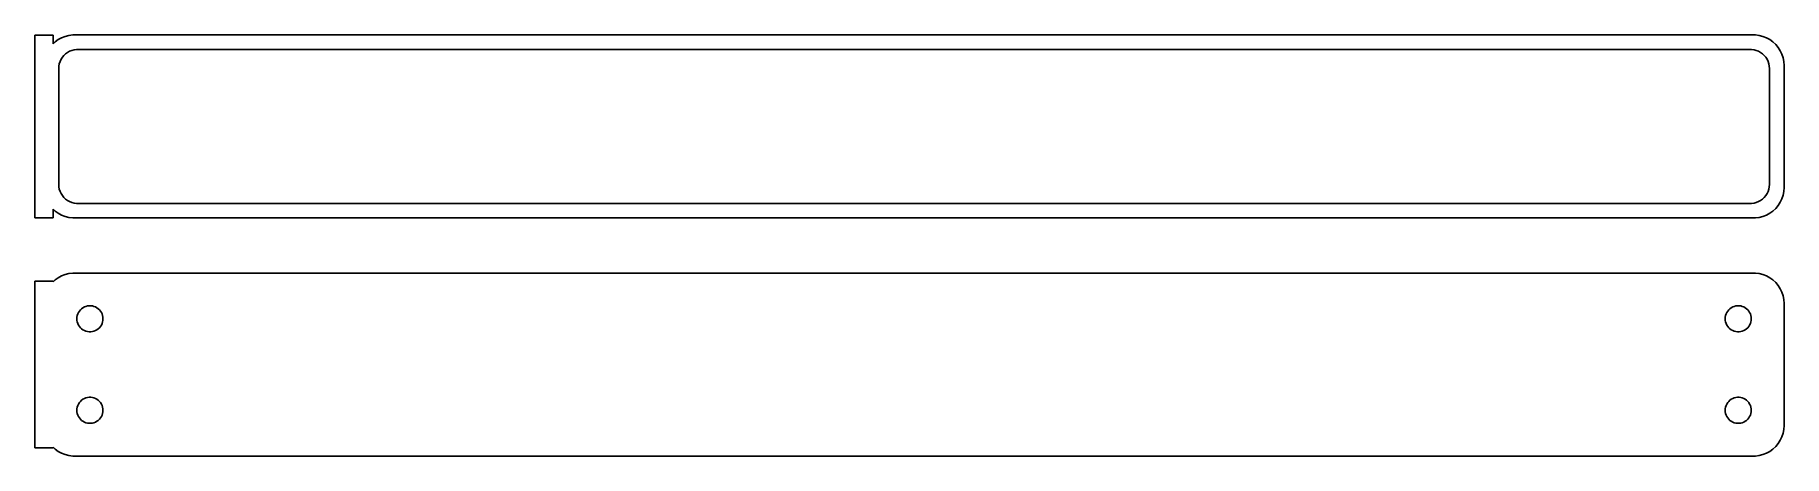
# Model space of a CAD drawing. Header units: metres. Extents: x -144 to 142, y 63 to 132.
import ezdxf

# ---------------------------------------------------------------- set-up
doc = ezdxf.new("R2010")
doc.units = ezdxf.units.M

msp = doc.modelspace()

# ---------------------------------------------------------------- linework, layer by layer
for p, q in [((-141, 131.979), (-144, 131.979)), ((-144, 131.979), (-144, 102.021)), ((-141, 130.559), (-141, 131.979)), ((-138.437, 131.911), (-139.045, 131.755)), ((-137.814, 131.99), (-138.437, 131.911)), ((137.814, 131.99), (-137.814, 131.99)), ((138.437, 131.911), (137.814, 131.99)), ((139.045, 131.755), (138.437, 131.911)), ((-140.687, 130.853), (-141, 130.559)), ((-140.179, 131.222), (-140.687, 130.853)), ((-139.629, 131.524), (-140.179, 131.222)), ((-139.045, 131.755), (-139.629, 131.524)), ((-138.984, 128.899), (-138.668, 129.128)), ((-138.668, 129.128), (-138.325, 129.317)), ((-138.325, 129.317), (-137.962, 129.461)), ((-137.962, 129.461), (-137.583, 129.558)), ((-137.583, 129.558), (-137.195, 129.607)), ((-137.195, 129.607), (137.195, 129.607)), ((137.195, 129.607), (137.583, 129.558)), ((137.583, 129.558), (137.962, 129.461)), ((137.962, 129.461), (138.325, 129.317)), ((138.325, 129.317), (138.668, 129.128)), ((138.668, 129.128), (138.984, 128.899)), ((139.629, 131.524), (139.045, 131.755)), ((140.179, 131.222), (139.629, 131.524)), ((140.687, 130.853), (140.179, 131.222)), ((141.145, 130.423), (140.687, 130.853)), ((141.545, 129.939), (141.145, 130.423)), ((141.882, 129.409), (141.545, 129.939)), ((142.149, 128.841), (141.882, 129.409)), ((-140.113, 126.5), (-140.088, 126.89)), ((-140.113, 107.5), (-140.113, 126.5)), ((-140.088, 126.89), (-140.015, 127.274)), ((-140.015, 127.274), (-139.894, 127.646)), ((-139.894, 127.646), (-139.728, 128)), ((-139.728, 128), (-139.518, 128.33)), ((-139.518, 128.33), (-139.269, 128.631)), ((-139.269, 128.631), (-138.984, 128.899)), ((138.984, 128.899), (139.269, 128.631)), ((139.269, 128.631), (139.518, 128.33)), ((139.518, 128.33), (139.728, 128)), ((139.728, 128), (139.894, 127.646)), ((139.894, 127.646), (140.015, 127.274)), ((140.015, 127.274), (140.088, 126.89)), ((140.088, 126.89), (140.113, 126.5)), ((140.113, 126.5), (140.113, 107.5)), ((142.343, 128.243), (142.149, 128.841)), ((142.461, 127.627), (142.343, 128.243)), ((142.5, 127), (142.461, 127.627)), ((142.5, 107), (142.5, 127)), ((-140.088, 107.11), (-140.113, 107.5)), ((-140.015, 106.726), (-140.088, 107.11)), ((-139.894, 106.354), (-140.015, 106.726)), ((-139.728, 106), (-139.894, 106.354)), ((139.894, 106.354), (139.728, 106)), ((140.015, 106.726), (139.894, 106.354)), ((140.088, 107.11), (140.015, 106.726)), ((140.113, 107.5), (140.088, 107.11)), ((142.343, 105.757), (142.461, 106.373)), ((142.461, 106.373), (142.5, 107)), ((-141, 102.021), (-141, 103.441)), ((-141, 103.441), (-140.687, 103.147)), ((-140.687, 103.147), (-140.179, 102.778)), ((-139.518, 105.67), (-139.728, 106)), ((-139.269, 105.369), (-139.518, 105.67)), ((-138.984, 105.101), (-139.269, 105.369)), ((-138.668, 104.872), (-138.984, 105.101)), ((-138.325, 104.683), (-138.668, 104.872)), ((-137.962, 104.539), (-138.325, 104.683)), ((-137.583, 104.442), (-137.962, 104.539)), ((-137.195, 104.393), (-137.583, 104.442)), ((137.195, 104.393), (-137.195, 104.393)), ((137.583, 104.442), (137.195, 104.393)), ((137.962, 104.539), (137.583, 104.442)), ((138.325, 104.683), (137.962, 104.539)), ((138.668, 104.872), (138.325, 104.683)), ((138.984, 105.101), (138.668, 104.872)), ((139.269, 105.369), (138.984, 105.101)), ((139.518, 105.67), (139.269, 105.369)), ((139.728, 106), (139.518, 105.67)), ((140.179, 102.778), (140.687, 103.147)), ((140.687, 103.147), (141.145, 103.577)), ((141.145, 103.577), (141.545, 104.061)), ((141.545, 104.061), (141.882, 104.591)), ((141.882, 104.591), (142.149, 105.159)), ((142.149, 105.159), (142.343, 105.757)), ((-144, 102.021), (-141, 102.021)), ((-140.179, 102.778), (-139.629, 102.476)), ((-139.629, 102.476), (-139.045, 102.245)), ((-139.045, 102.245), (-138.437, 102.089)), ((-138.437, 102.089), (-137.814, 102.01)), ((-137.814, 102.01), (137.814, 102.01)), ((137.814, 102.01), (138.437, 102.089)), ((138.437, 102.089), (139.045, 102.245)), ((139.045, 102.245), (139.629, 102.476)), ((139.629, 102.476), (140.179, 102.778)), ((-140.687, 91.8526), (-141, 91.5587)), ((-140.179, 92.2216), (-140.687, 91.8526)), ((-139.629, 92.5241), (-140.179, 92.2216)), ((-139.045, 92.7553), (-139.629, 92.5241)), ((-138.437, 92.9114), (-139.045, 92.7553)), ((-137.814, 92.9901), (-138.437, 92.9114)), ((137.814, 92.9901), (-137.814, 92.9901)), ((138.437, 92.9114), (137.814, 92.9901)), ((139.045, 92.7553), (138.437, 92.9114)), ((139.629, 92.5241), (139.045, 92.7553)), ((140.179, 92.2216), (139.629, 92.5241)), ((140.687, 91.8526), (140.179, 92.2216)), ((141.145, 91.4227), (140.687, 91.8526)), ((-141, 91.6526), (-144, 91.6526)), ((-144, 91.6526), (-144, 64.3474)), ((-141, 91.5587), (-141, 91.6526)), ((141.545, 90.9389), (141.145, 91.4227)), ((141.882, 90.4088), (141.545, 90.9389)), ((142.149, 89.8406), (141.882, 90.4088)), ((142.343, 89.2434), (142.149, 89.8406)), ((142.461, 88.6267), (142.343, 89.2434)), ((-137.118, 85.7676), (-137.068, 86.031)), ((-137.068, 86.031), (-136.985, 86.286)), ((-136.985, 86.286), (-136.871, 86.5287)), ((-136.871, 86.5287), (-136.727, 86.7551)), ((-136.727, 86.7551), (-136.557, 86.9617)), ((-136.557, 86.9617), (-136.361, 87.1453)), ((-136.361, 87.1453), (-136.144, 87.3029)), ((-136.144, 87.3029), (-135.909, 87.4321)), ((-135.909, 87.4321), (-135.66, 87.5308)), ((-135.66, 87.5308), (-135.4, 87.5975)), ((-135.4, 87.5975), (-135.134, 87.6311)), ((-135.134, 87.6311), (-134.866, 87.6311)), ((-134.866, 87.6311), (-134.6, 87.5975)), ((-134.6, 87.5975), (-134.34, 87.5308)), ((-134.34, 87.5308), (-134.091, 87.4321)), ((-134.091, 87.4321), (-133.856, 87.3029)), ((-133.856, 87.3029), (-133.639, 87.1453)), ((-133.639, 87.1453), (-133.443, 86.9617)), ((-133.443, 86.9617), (-133.273, 86.7551)), ((-133.273, 86.7551), (-133.129, 86.5287)), ((-133.129, 86.5287), (-133.015, 86.286)), ((-133.015, 86.286), (-132.932, 86.031)), ((-132.932, 86.031), (-132.882, 85.7676)), ((132.882, 85.7676), (132.932, 86.031)), ((132.932, 86.031), (133.015, 86.286)), ((133.015, 86.286), (133.129, 86.5287)), ((133.129, 86.5287), (133.273, 86.7551)), ((133.273, 86.7551), (133.443, 86.9617)), ((133.443, 86.9617), (133.639, 87.1453)), ((133.639, 87.1453), (133.856, 87.3029)), ((133.856, 87.3029), (134.091, 87.4321)), ((134.091, 87.4321), (134.34, 87.5308)), ((134.34, 87.5308), (134.6, 87.5975)), ((134.6, 87.5975), (134.866, 87.6311)), ((134.866, 87.6311), (135.134, 87.6311)), ((135.134, 87.6311), (135.4, 87.5975)), ((135.4, 87.5975), (135.66, 87.5308)), ((135.66, 87.5308), (135.909, 87.4321)), ((135.909, 87.4321), (136.144, 87.3029)), ((136.144, 87.3029), (136.361, 87.1453)), ((136.361, 87.1453), (136.557, 86.9617)), ((136.557, 86.9617), (136.727, 86.7551)), ((136.727, 86.7551), (136.871, 86.5287)), ((136.871, 86.5287), (136.985, 86.286)), ((136.985, 86.286), (137.068, 86.031)), ((137.068, 86.031), (137.118, 85.7676)), ((142.5, 88), (142.461, 88.6267)), ((142.5, 68), (142.5, 88)), ((-137.135, 85.5), (-137.118, 85.7676)), ((-137.118, 85.2324), (-137.135, 85.5)), ((-137.068, 84.969), (-137.118, 85.2324)), ((-136.985, 84.7139), (-137.068, 84.969)), ((-136.871, 84.4713), (-136.985, 84.7139)), ((-136.727, 84.2449), (-136.871, 84.4713)), ((-136.557, 84.0383), (-136.727, 84.2449)), ((-136.361, 83.8547), (-136.557, 84.0383)), ((-136.144, 83.6971), (-136.361, 83.8547)), ((-135.909, 83.5679), (-136.144, 83.6971)), ((-135.66, 83.4692), (-135.909, 83.5679)), ((-135.4, 83.4025), (-135.66, 83.4692)), ((-135.134, 83.3689), (-135.4, 83.4025)), ((-134.866, 83.3689), (-135.134, 83.3689)), ((-134.6, 83.4025), (-134.866, 83.3689)), ((-134.34, 83.4692), (-134.6, 83.4025)), ((-134.091, 83.5679), (-134.34, 83.4692)), ((-133.856, 83.6971), (-134.091, 83.5679)), ((-133.639, 83.8547), (-133.856, 83.6971)), ((-133.443, 84.0383), (-133.639, 83.8547)), ((-133.273, 84.2449), (-133.443, 84.0383)), ((-133.129, 84.4713), (-133.273, 84.2449)), ((-133.015, 84.7139), (-133.129, 84.4713)), ((-132.932, 84.969), (-133.015, 84.7139)), ((-132.882, 85.2324), (-132.932, 84.969)), ((-132.882, 85.7676), (-132.865, 85.5)), ((-132.865, 85.5), (-132.882, 85.2324)), ((132.865, 85.5), (132.882, 85.7676)), ((132.882, 85.2324), (132.865, 85.5)), ((132.932, 84.969), (132.882, 85.2324)), ((133.015, 84.7139), (132.932, 84.969)), ((133.129, 84.4713), (133.015, 84.7139)), ((133.273, 84.2449), (133.129, 84.4713)), ((133.443, 84.0383), (133.273, 84.2449)), ((133.639, 83.8547), (133.443, 84.0383)), ((133.856, 83.6971), (133.639, 83.8547)), ((134.091, 83.5679), (133.856, 83.6971)), ((134.34, 83.4692), (134.091, 83.5679)), ((134.6, 83.4025), (134.34, 83.4692)), ((134.866, 83.3689), (134.6, 83.4025)), ((135.134, 83.3689), (134.866, 83.3689)), ((135.4, 83.4025), (135.134, 83.3689)), ((135.66, 83.4692), (135.4, 83.4025)), ((135.909, 83.5679), (135.66, 83.4692)), ((136.144, 83.6971), (135.909, 83.5679)), ((136.361, 83.8547), (136.144, 83.6971)), ((136.557, 84.0383), (136.361, 83.8547)), ((136.727, 84.2449), (136.557, 84.0383)), ((136.871, 84.4713), (136.727, 84.2449)), ((136.985, 84.7139), (136.871, 84.4713)), ((137.068, 84.969), (136.985, 84.7139)), ((137.118, 85.2324), (137.068, 84.969)), ((137.118, 85.7676), (137.135, 85.5)), ((137.135, 85.5), (137.118, 85.2324)), ((-136.871, 71.5287), (-136.727, 71.7551)), ((-136.727, 71.7551), (-136.557, 71.9617)), ((-136.557, 71.9617), (-136.361, 72.1453)), ((-136.361, 72.1453), (-136.144, 72.3029)), ((-136.144, 72.3029), (-135.909, 72.4321)), ((-135.909, 72.4321), (-135.66, 72.5308)), ((-135.66, 72.5308), (-135.4, 72.5975)), ((-135.4, 72.5975), (-135.134, 72.6311)), ((-135.134, 72.6311), (-134.866, 72.6311)), ((-134.866, 72.6311), (-134.6, 72.5975)), ((-134.6, 72.5975), (-134.34, 72.5308)), ((-134.34, 72.5308), (-134.091, 72.4321)), ((-134.091, 72.4321), (-133.856, 72.3029)), ((-133.856, 72.3029), (-133.639, 72.1453)), ((-133.639, 72.1453), (-133.443, 71.9617)), ((-133.443, 71.9617), (-133.273, 71.7551)), ((-133.273, 71.7551), (-133.129, 71.5287)), ((133.129, 71.5287), (133.273, 71.7551)), ((133.273, 71.7551), (133.443, 71.9617)), ((133.443, 71.9617), (133.639, 72.1453)), ((133.639, 72.1453), (133.856, 72.3029)), ((133.856, 72.3029), (134.091, 72.4321)), ((134.091, 72.4321), (134.34, 72.5308)), ((134.34, 72.5308), (134.6, 72.5975)), ((134.6, 72.5975), (134.866, 72.6311)), ((134.866, 72.6311), (135.134, 72.6311)), ((135.134, 72.6311), (135.4, 72.5975)), ((135.4, 72.5975), (135.66, 72.5308)), ((135.66, 72.5308), (135.909, 72.4321)), ((135.909, 72.4321), (136.144, 72.3029)), ((136.144, 72.3029), (136.361, 72.1453)), ((136.361, 72.1453), (136.557, 71.9617)), ((136.557, 71.9617), (136.727, 71.7551)), ((136.727, 71.7551), (136.871, 71.5287)), ((-137.135, 70.5), (-137.118, 70.7676)), ((-137.118, 70.2324), (-137.135, 70.5)), ((-137.118, 70.7676), (-137.068, 71.031)), ((-137.068, 69.969), (-137.118, 70.2324)), ((-137.068, 71.031), (-136.985, 71.2861)), ((-136.985, 69.714), (-137.068, 69.969)), ((-136.985, 71.2861), (-136.871, 71.5287)), ((-136.871, 69.4713), (-136.985, 69.714)), ((-136.727, 69.2449), (-136.871, 69.4713)), ((-136.557, 69.0383), (-136.727, 69.2449)), ((-136.361, 68.8547), (-136.557, 69.0383)), ((-136.144, 68.6971), (-136.361, 68.8547)), ((-133.639, 68.8547), (-133.856, 68.6971)), ((-133.443, 69.0383), (-133.639, 68.8547)), ((-133.273, 69.2449), (-133.443, 69.0383)), ((-133.129, 69.4713), (-133.273, 69.2449)), ((-133.129, 71.5287), (-133.015, 71.2861)), ((-133.015, 69.714), (-133.129, 69.4713)), ((-133.015, 71.2861), (-132.932, 71.031)), ((-132.932, 69.969), (-133.015, 69.714)), ((-132.932, 71.031), (-132.882, 70.7676)), ((-132.882, 70.2324), (-132.932, 69.969)), ((-132.882, 70.7676), (-132.865, 70.5)), ((-132.865, 70.5), (-132.882, 70.2324)), ((132.865, 70.5), (132.882, 70.7676)), ((132.882, 70.2324), (132.865, 70.5)), ((132.882, 70.7676), (132.932, 71.031)), ((132.932, 69.969), (132.882, 70.2324)), ((132.932, 71.031), (133.015, 71.2861)), ((133.015, 69.714), (132.932, 69.969)), ((133.015, 71.2861), (133.129, 71.5287)), ((133.129, 69.4713), (133.015, 69.714)), ((133.273, 69.2449), (133.129, 69.4713)), ((133.443, 69.0383), (133.273, 69.2449)), ((133.639, 68.8547), (133.443, 69.0383)), ((133.856, 68.6971), (133.639, 68.8547)), ((136.361, 68.8547), (136.144, 68.6971)), ((136.557, 69.0383), (136.361, 68.8547)), ((136.727, 69.2449), (136.557, 69.0383)), ((136.871, 69.4713), (136.727, 69.2449)), ((136.871, 71.5287), (136.985, 71.2861)), ((136.985, 69.714), (136.871, 69.4713)), ((136.985, 71.2861), (137.068, 71.031)), ((137.068, 69.969), (136.985, 69.714)), ((137.068, 71.031), (137.118, 70.7676)), ((137.118, 70.2324), (137.068, 69.969)), ((137.118, 70.7676), (137.135, 70.5)), ((137.135, 70.5), (137.118, 70.2324)), ((-135.909, 68.5679), (-136.144, 68.6971)), ((-135.66, 68.4692), (-135.909, 68.5679)), ((-135.4, 68.4025), (-135.66, 68.4692)), ((-135.134, 68.3689), (-135.4, 68.4025)), ((-134.866, 68.3689), (-135.134, 68.3689)), ((-134.6, 68.4025), (-134.866, 68.3689)), ((-134.34, 68.4692), (-134.6, 68.4025)), ((-134.091, 68.5679), (-134.34, 68.4692)), ((-133.856, 68.6971), (-134.091, 68.5679)), ((134.091, 68.5679), (133.856, 68.6971)), ((134.34, 68.4692), (134.091, 68.5679)), ((134.6, 68.4025), (134.34, 68.4692)), ((134.866, 68.3689), (134.6, 68.4025)), ((135.134, 68.3689), (134.866, 68.3689)), ((135.4, 68.4025), (135.134, 68.3689)), ((135.66, 68.4692), (135.4, 68.4025)), ((135.909, 68.5679), (135.66, 68.4692)), ((136.144, 68.6971), (135.909, 68.5679)), ((141.882, 65.5912), (142.149, 66.1594)), ((142.149, 66.1594), (142.343, 66.7566)), ((142.343, 66.7566), (142.461, 67.3733)), ((142.461, 67.3733), (142.5, 68)), ((-144, 64.3474), (-141, 64.3474)), ((-141, 64.3474), (-141, 64.4413)), ((-141, 64.4413), (-140.687, 64.1474)), ((-140.687, 64.1474), (-140.179, 63.7784)), ((-140.179, 63.7784), (-139.629, 63.4759)), ((-139.629, 63.4759), (-139.045, 63.2447)), ((-139.045, 63.2447), (-138.437, 63.0886)), ((-138.437, 63.0886), (-137.814, 63.0099)), ((137.814, 63.0099), (138.437, 63.0886)), ((138.437, 63.0886), (139.045, 63.2447)), ((139.045, 63.2447), (139.629, 63.4759)), ((139.629, 63.4759), (140.179, 63.7784)), ((140.179, 63.7784), (140.687, 64.1474)), ((140.687, 64.1474), (141.145, 64.5773)), ((141.145, 64.5773), (141.545, 65.0611)), ((141.545, 65.0611), (141.882, 65.5912)), ((-137.814, 63.0099), (137.814, 63.0099))]:
    msp.add_line(p, q)

doc.saveas('drawing.dxf')
